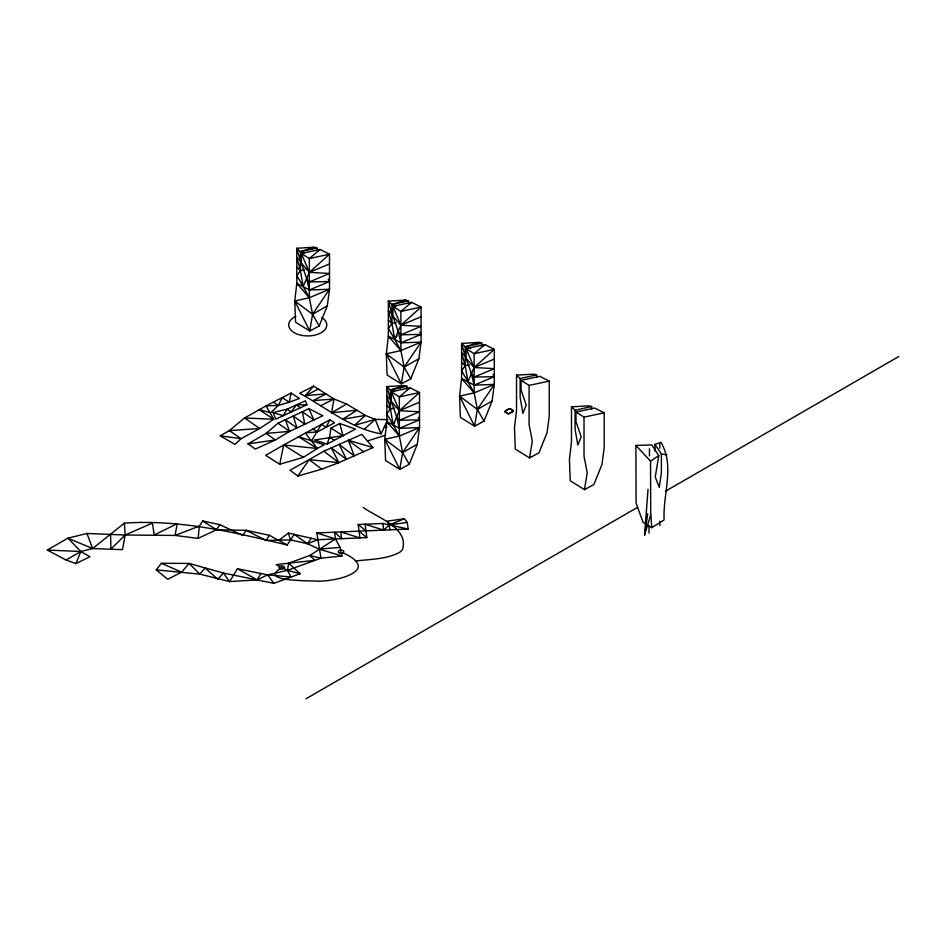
<?xml version="1.0" encoding="UTF-8"?>
<svg xmlns="http://www.w3.org/2000/svg" width="946" height="946" viewBox="0 0 946 946"><rect width="100%" height="100%" fill="white"/><g stroke="black" fill="none" stroke-linecap="round" stroke-linejoin="round"><path stroke-width="1.42" d="M650.529 515.44L644.604 534.951L648.022 489.307M287.182 544.979C233.709 532.291 179.764 519.2 124.387 523.15L125.156 535.022L122.542 549.638L92.602 548.55L67.876 538.168L80.848 551.506L89.917 556.733L75.917 563.591L66.043 559.997L47.3 550.064L67.876 538.168L86.973 533.473L125.156 535.022L175.01 535.436L198.081 538.392L199.358 526.106L202.669 520.974L219.827 524.663L242.744 535.424L246.055 530.304L269.397 535.318L287.182 544.979L294.218 534.372L307.521 543.725L319.062 549.106L341.991 556.012L340.099 547.427L335.416 538.96L334.553 532.208L341.648 538.688L340.773 531.936L359.906 537.907L358.179 524.533L382.799 523.469L408.152 529.039L407.288 522.417L404.297 518.798L387.02 521.163L389.255 524.959L389.882 529.831M316.969 250.666L316.969 247.982L314.107 247.261L296.808 248.254L296.808 283.28L294.75 300.982L295.566 322.208L309.791 331.029L319.192 326.003L327.304 305.842L329.504 289.263L329.504 254.202L320.02 249.46L301.325 253.481L301.325 263.189L306.516 278.207L309.342 289.984L329.504 289.263L312.57 314.273L309.791 331.029L294.75 300.982L309.342 297.718L329.504 289.263M408.518 303.524L408.518 300.84L405.657 300.119L388.368 301.112L388.368 336.137L386.299 353.839L387.115 375.065L401.352 383.887L410.753 378.861L418.865 358.7L421.065 342.133L421.065 307.06L411.581 302.318L392.874 306.338L392.874 316.047L398.065 331.065L400.903 342.842L421.065 342.133L404.131 367.131L401.352 383.887L386.299 353.839L400.903 350.588L421.065 342.133M406.969 388.995L406.969 386.311L404.108 385.59L386.819 386.583L386.819 421.609L384.762 439.311L385.578 460.536L399.803 469.358L409.204 464.332L417.316 444.171L419.516 427.592L419.516 392.531L410.032 387.789L391.337 391.81L391.337 401.518L396.528 416.536L399.354 428.313L419.516 427.592L402.582 452.602L399.803 469.358L384.762 439.311L399.354 436.047L419.516 427.592M481.762 345.81L481.762 343.126L478.901 342.405L461.613 343.398L461.613 378.424L459.555 396.126L460.371 417.363L474.596 426.185L483.997 421.159L492.109 400.998L494.309 384.419L494.309 349.358L484.825 344.604L466.118 348.625L466.118 358.333L471.321 373.351L474.147 385.14L494.309 384.419L477.375 409.429L474.596 426.185L459.555 396.126L474.147 392.874L494.309 384.419M644.604 534.951L647.762 513.619M327.127 444.123L329.586 437.265L330.97 428.112L339.744 423.477L355.471 429.094L327.127 444.123L314.51 439.973L343.008 435.692L339.744 423.477M156.22 569.87L167.738 579.271L181.62 572.212L189.058 563.438L199.831 574.127L205.057 567.955L217.746 579.189L223.422 573.051L229.594 581.589L237.446 568.723L267.623 574.872L291.061 577.036L273.843 583.327L223.422 573.051L189.058 563.438L161.447 563.272L156.22 569.87L199.831 574.127L229.594 581.589L257.052 579.898L267.623 574.872L287.478 570.343L320.966 558.164L316.851 532.965L335.416 538.96L309.732 555.527L288.648 563.189L287.478 570.343L291.061 577.036L300.142 573.737L288.648 563.189L276.149 564.667L287.478 570.343L300.142 573.737M658.771 455.7L655.247 477.021L659.267 487.379L661.396 472.941L661.396 453.974L654.987 444.407L660.923 442.326C675.077 465.846 662.697 494.238 664.127 519.898L651.735 527.702L643.02 522.275L636.09 503.118L635.901 445.436L651.806 444.904L658.771 455.7L650.552 461.175L650.694 511.632L651.735 527.702M516.54 375.113L516.54 410.15L514.482 427.84L515.298 449.078L529.524 457.899L532.314 441.143L529.086 424.588L529.086 385.424L521.057 380.339L521.057 390.059L526.248 405.065L522.89 413.331L520.146 397.509L520.146 378.542L516.54 375.113L533.84 374.131L536.701 374.841L536.701 377.525M571.479 406.827L571.479 441.865L569.421 459.555L570.237 480.793L584.462 489.614L587.241 472.858L584.013 456.303L584.013 417.139L575.996 412.054L575.996 421.774L581.187 436.78L577.817 445.046L575.085 429.224L575.085 410.257L571.479 406.827L588.779 405.846L591.64 406.555L591.64 409.24M387.765 419.657L375.231 419.35L365.298 415.412L357.056 410.257L331.549 412.74L333.985 398.952L313.564 386.134L299.716 393.288C326.311 407.572 350.316 428.479 381.072 433.812L387.162 420.946M291.072 393.051L289.31 402.251L278.455 405.385L266.051 405.881L244.6 417.978L229.31 430.619L220.241 435.846L234.963 444.395L241.171 438.696L259.653 428.503L273.761 419.255L266.051 405.881L291.072 393.051L299.421 398.455L289.31 402.251L282.18 397.616L278.455 405.385L270.615 412.763L258.92 409.488L273.761 419.255L244.6 417.978L259.653 428.503L229.31 430.619L241.171 438.696L220.241 435.846M279.732 464.25L283.658 444.963L329.858 419.835L334.565 422.767L317.501 431.873L305.298 432.925L317.277 448.51L324.242 444.809L298.333 436.626L317.277 448.51L303.37 457.332L279.732 464.25L265.66 455.357L283.658 444.963L317.277 448.51M75.917 563.591L80.848 551.506L92.602 548.55L124.387 523.15M306.516 278.207L309.342 281.943L329.504 273.489L309.342 272.365L301.325 253.481L309.342 258.565L329.504 254.202L309.342 272.365L303.146 286.461L309.342 297.718L312.57 314.273L319.192 326.003M410.753 378.861L404.131 367.131L400.903 350.588L394.707 339.318L400.903 325.235L421.065 307.06L400.903 311.423L392.874 306.338L400.903 325.235L421.065 326.358L400.903 334.801L398.065 331.065M409.204 464.332L402.582 452.602L399.354 436.047L393.158 424.789L399.354 410.694L419.516 392.531L399.354 396.894L391.337 391.81L399.354 410.694L419.516 411.817L399.354 420.272L396.528 416.536M471.321 373.351L474.147 377.099L494.309 368.644L474.147 367.521L466.118 348.625L474.147 353.709L494.309 349.358L474.147 367.521L467.951 381.605L474.147 392.874L477.375 409.429L483.997 421.159M329.858 419.835L326.11 427.285L321.404 424.34L311.636 440.67M260.942 573.513L257.052 579.898L237.446 568.723M219.827 524.663L216.528 529.795L198.081 538.392M202.669 520.974L216.528 529.795L246.055 530.304L266.098 540.45L269.397 535.318M266.098 540.45L290.481 539.859L307.521 543.725L311.258 538.25M297.872 476.051L309.141 459.65L323.757 451.218L361.845 434.38L373.008 447.564L338.905 462.641L321.758 469.157L297.872 476.051L289.996 470.221L309.141 459.65L338.905 462.641L331.277 447.884L346.425 459.318L339.106 444.431L354.242 455.854L348.412 440.316L373.008 447.564M390.13 338.372L388.368 336.137L394.707 339.318L397.143 335.877M388.581 423.832L386.819 421.609L393.158 424.789L394.789 422.495M306.906 404.722L296.394 404.935L291.108 411.971L287.217 409.157L273.016 412.574L275.818 419.125L306.906 404.722L305.404 400.797L287.217 409.157L283.126 415.637L273.016 412.574M381.072 433.812L375.231 419.35L354.466 425.369L365.298 415.412L342.535 419.291L357.056 410.257L346.567 404.072L333.985 398.952L312.913 400.643L326.24 393.867L305.31 395.653L313.564 386.134M279.07 540.119L288.412 533.059L317.714 539.717L366.823 537.612L365.109 524.226L383.662 530.091L389.255 524.959L404.297 518.798M364.494 429.058L375.231 419.35M277.994 423.181L266.11 433.41L248.029 443.851L255.361 449.078L275.333 439.973L289.559 431.388L322.834 415.743L308.904 408.66L277.994 423.181L289.559 431.388L266.11 433.41L275.333 439.973L248.029 443.851M317.679 251.175L320.02 249.46L309.342 258.565L309.342 297.718L296.808 283.28L309.342 289.984L329.504 281.53L328.179 279.141M409.24 304.033L411.581 302.318L400.903 311.423L400.903 350.588L388.368 336.137M407.691 389.504L410.032 387.789L399.354 396.894L399.354 436.047L386.819 421.609M482.484 346.319L484.825 344.604L474.147 353.709L474.147 392.874L461.613 378.424L474.147 385.14L494.309 376.685L492.984 374.297M279.992 568.7C263.023 579.886 296.524 580.111 301.904 580.678A124.21 71.719 0 0 0 313.067 580.915C330.923 583.244 384.088 571.431 342.996 552.842M310.394 249.484L314.107 247.261L300.414 251.683L296.808 248.254L300.414 261.072L296.808 257.643L300.414 270.651L303.146 286.461L296.808 275.546L300.414 270.651L300.414 251.683L316.969 247.982M401.955 302.342L405.657 300.119L391.963 304.541L388.368 301.112L391.963 313.93L388.368 310.501L391.963 323.508L394.707 339.318L400.903 342.842L421.065 334.399L419.74 331.999M400.406 387.813L404.108 385.59L390.426 390.012L386.819 386.583L390.426 399.401L386.819 395.972L390.426 408.979L393.158 424.789L399.354 428.313L419.516 419.858L418.191 417.47M475.199 344.64L478.901 342.405L465.207 346.827L461.613 343.398L465.207 356.216L461.613 352.799L465.207 365.795L467.951 381.605L461.613 370.69L465.207 365.795L465.207 346.827L481.762 343.126M331.549 412.74L346.567 404.072M306.019 698.739L637.569 507.328M665.724 491.069L898.7 356.559M327.304 305.842L312.57 314.273L294.75 300.982L296.204 303.359M66.043 559.997L80.848 551.506L47.3 550.064M418.865 358.7L404.131 367.131L386.299 353.839L387.765 356.228M492.109 400.998L477.375 409.429L459.555 396.126L461.009 398.514M417.316 444.171L402.582 452.602L384.762 439.311L386.216 441.687M529.524 457.899L538.936 452.874L547.048 432.712L549.248 416.134L549.248 381.072L539.752 376.319L521.057 380.339M584.462 489.614L593.863 484.589L601.975 464.427L604.175 447.848L604.175 412.787L594.691 408.033L575.996 412.054M305.31 395.653L318.636 388.877M320.67 405.716L333.985 398.952M329.504 263.922L309.342 272.365L301.325 263.189M421.065 316.78L400.903 325.235L392.874 316.047M494.309 359.066L474.147 367.521L466.118 358.333M419.516 402.239L399.354 410.694L391.337 401.518M307.521 543.725L317.714 539.717M199.358 526.106L175.01 535.436L177.269 523.658L154.281 534.963L152.365 523.091L125.156 535.022L110.93 549.023L110.564 534.265M385.329 435.255L367.426 440.978M304.553 269.728L300.414 270.651L296.808 267.221M394.707 339.318L388.368 328.404L391.963 323.508L391.963 304.541L408.518 300.84M396.102 322.586L391.963 323.508L388.368 320.079M469.346 364.872L465.207 365.795L461.613 362.365M393.158 424.789L386.819 413.875L390.426 408.979L390.426 390.012L406.969 386.311M520.146 378.542L536.701 374.841M394.565 408.057L390.426 408.979L386.819 405.55M575.085 410.257L591.64 406.555M529.086 385.424L549.248 381.072M584.013 417.139L604.175 412.787M389.255 524.959L407.288 522.417M288.648 563.189L314.971 560.339L309.732 555.527L320.966 558.164L341.991 556.012M355.46 561.002C370.111 559.228 385.838 559.429 399.247 552.547A17.749 10.252 0 0 0 402.452 549.626C409.441 527.738 376.674 517.497 363.24 507.375M319.062 549.106L340.099 547.427M316.851 532.965L408.152 529.039M309.342 281.943L329.504 281.53M400.903 334.801L421.065 334.399M474.147 377.099L494.309 376.685M399.354 420.272L419.516 419.858M510.036 409.086L509.847 409.074A2.022 1.171 0 0 0 509.279 409.086A1.774 1.029 0 0 0 508.463 409.311L505.696 410.907A1.809 1.052 0 0 0 505.306 411.415A1.998 1.147 0 0 0 505.306 411.817A1.809 1.052 0 0 0 505.59 412.196L508.144 413.698L505.341 412.29A2.069 1.194 0 0 1 505.022 411.841A2.282 1.324 0 0 1 505.022 411.344A2.069 1.194 0 0 1 505.341 410.942L508.451 409.098A2.034 1.171 0 0 1 509.22 408.92A2.341 1.36 0 0 1 510.083 408.92M661.396 453.974L666.942 454.801M384.419 426.741L387.02 427.154M300.414 251.683L304.553 253.102M391.963 304.541L396.102 305.96M465.207 346.827L470.73 348.719M390.426 390.012L394.565 391.431M161.447 563.272L181.62 572.212M510.852 409.311L512.46 410.233A1.809 1.041 0 0 1 512.838 410.706L512.838 411.143A1.904 1.1 0 0 1 512.46 411.628L508.309 414.029L512.697 411.735A2.14 1.242 0 0 0 513.122 411.179A2.507 1.454 0 0 0 513.158 410.8L513.122 410.67A2.034 1.171 0 0 0 512.803 410.233L511.029 409.18M312.795 428.928L317.501 431.873M283.658 444.963L303.37 457.332M330.97 428.112L343.008 435.692M329.586 437.265L334.376 440.268M273.406 402.109L278.455 405.385M296.394 404.935L300.284 407.761M348.412 440.316L363.56 451.739M323.757 451.218L338.905 462.641M309.141 459.65L321.758 469.157M358.179 524.533L365.96 530.86M359.042 531.155L366.823 537.612M635.901 445.436L650.552 461.175M461.613 378.424L463.374 380.659M296.808 283.28L298.569 285.503M267.623 574.872L273.843 583.327M308.904 408.66L313.906 419.941L302.342 411.735L304.813 424.21L293.248 416.015L296.902 427.935L285.349 419.728L289.559 431.388M86.973 533.473L92.602 548.55M288.412 533.059L290.481 539.859M382.799 523.469L383.662 530.091M659.847 443.922L659.847 448.298M659.847 521.234L659.847 525.609M654.987 444.407L654.987 451.124M649.453 448.723L649.453 455.877M649.027 525.976L649.027 533.177M321.675 317.454A19.038 10.997 0 0 1 320.363 333.169A19.038 10.997 0 0 1 293.189 332.034A19.038 10.997 0 0 1 295.791 316.378M509.977 408.92A2.034 1.171 0 0 1 510.899 409.169M509.929 409.086A1.774 1.029 0 0 1 510.734 409.299M339.519 553.055A2.767 1.596 0 0 0 343.8 551.814A2.767 1.596 0 0 0 339.803 550.288A2.767 1.596 0 0 0 339.519 553.055M280.288 568.83A2.767 1.596 0 0 0 284.569 567.6A2.767 1.596 0 0 0 280.572 566.075A2.767 1.596 0 0 0 280.288 568.83"/></g></svg>
